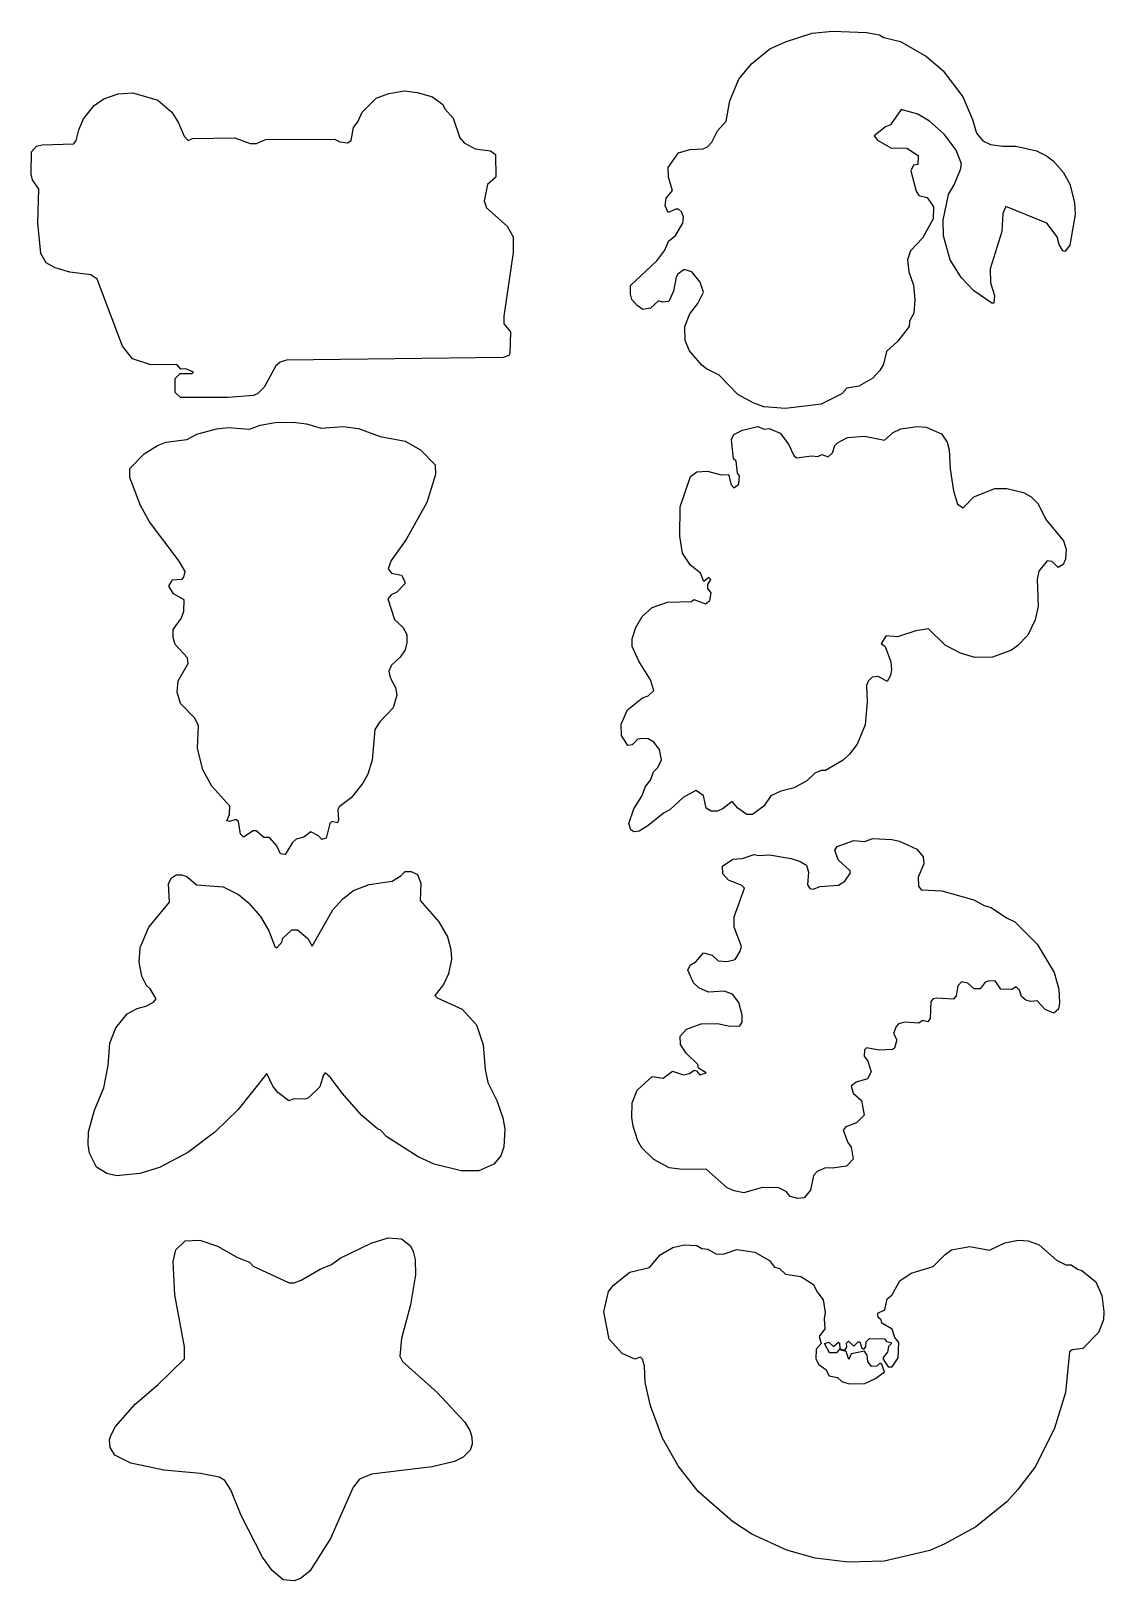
# Model space of a CAD drawing. Header units: metres. Extents: x -4 to 165, y 10 to 254.
import ezdxf

# ---------------------------------------------------------------- set-up
doc = ezdxf.new("R2010")
doc.units = ezdxf.units.M
doc.layers.add('TOPPERS_CUT', color=4, linetype='Continuous')

msp = doc.modelspace()

# ---------------------------------------------------------------- linework, layer by layer
at = {"layer": 'TOPPERS_CUT'}
for points in [[(111.75, 194.7), (110.14, 195.28), (107.63, 196.65), (104.69, 199.72), (102.68, 200.69), (101.97, 201.28), (100.04, 203.56), (99.32, 205.15), (99.29, 207.35), (100.07, 209.36), (101.35, 210.98), (102.23, 212.79), (101.71, 214.38), (100.39, 215.97), (99.18, 216.35), (98.19, 215.64), (97.9, 215.13), (97.52, 212.93), (96.74, 211.32), (95.75, 211.21), (95.14, 211.4), (93.86, 210.28), (92.66, 210.07), (91.75, 210.66), (90.94, 211.65), (90.73, 212.45), (90.71, 213.85), (94.87, 217.7), (96.14, 219.41), (96.73, 220.82), (97.82, 221.73), (98.99, 223.65), (99.08, 224.65), (98.77, 225.45), (98.26, 225.84), (97.86, 225.84), (96.67, 225.32), (96.16, 226.41), (96.34, 227.62), (97.33, 228.83), (96.7, 230.92), (96.68, 232.42), (98.26, 234.74), (100.05, 235.26), (102.15, 235.39), (102.84, 235.7), (103.54, 236.41), (104.41, 238.22), (105.79, 239.73), (106.35, 242.94), (107.81, 246.36), (109.78, 248.78), (112.65, 251.12), (115.14, 252.25), (119.32, 253.6), (122.52, 253.94), (127.92, 253.71), (129.93, 253.33), (130.63, 252.94), (133.24, 252.27), (137.37, 249.92), (140, 247.66), (143.05, 243.59), (144.59, 240.01), (145.22, 237.82), (146.24, 236.63), (147.44, 236.05), (149.35, 235.77), (151.45, 235.8), (154.66, 235.04), (156.27, 234.26), (157.28, 233.47), (158.9, 231.69), (159.92, 229.8), (160.66, 226.91), (160.78, 225.01), (159.94, 220.2), (159.15, 219.19), (158.85, 219.29), (158.24, 220.28), (157.92, 221.48), (156.3, 223.66), (149.86, 226.28), (149.38, 225.17), (149.21, 222.37), (147.38, 216.44), (147.41, 214.25), (148.04, 212.25), (147.95, 211.05), (147.65, 211.05), (144.83, 213.01), (142.8, 215.09), (141.07, 217.87), (140.02, 221.65), (139.99, 224.15), (140.84, 228.17), (141.72, 229.68), (142.69, 232.09), (142.88, 232.99), (142.05, 235.18), (140.12, 237.66), (137.8, 239.73), (135.98, 240.81), (133.37, 241.57), (131.7, 239.15), (130.91, 238.84), (129.12, 237.42), (129.63, 236.73), (131.75, 235.55), (134.25, 235.48), (136.06, 234.31), (135.98, 232.91), (135.28, 232.8), (134.89, 231.89), (135.73, 228.7), (136.14, 228.01), (137.44, 227.72), (138.46, 226.24), (138.39, 224.33), (136.72, 221.31), (134.85, 219.29), (134.37, 217.88), (134.59, 215.99), (135.31, 213.9), (135.54, 211.6), (135.37, 209.5), (134.69, 208.19), (134.6, 207.39), (132.82, 205.06), (131.04, 203.44), (130.57, 201.44), (129.98, 200.43), (128.9, 199.22), (126.71, 197.99), (124.81, 197.67), (124.03, 196.76), (120.75, 195.12), (115.15, 194.45)], [(-2.16, 218.9), (-2.62, 223.7), (-2.48, 229), (-3.5, 230.49), (-3.71, 231.38), (-3.65, 234.88), (-2.87, 235.79), (-1.97, 236.01), (3.03, 236.17), (3.42, 236.67), (3.8, 238.38), (4.58, 240.09), (6.26, 242.21), (7.74, 243.23), (10.03, 244.05), (12.33, 244.18), (16.25, 243.03), (18.47, 241.16), (19.49, 239.57), (20.42, 237.38), (21.03, 236.69), (21.72, 237), (28.42, 237.08), (30.83, 236.21), (31.83, 236.22), (33.22, 236.84), (44.12, 236.87), (44.93, 236.48), (46.13, 236.3), (46.73, 236.71), (47.1, 238.71), (47.79, 239.62), (48.47, 241.13), (50.65, 243.35), (52.64, 244.08), (55.13, 244.51), (57.14, 244.23), (59.54, 243.56), (61.16, 242.38), (61.47, 241.69), (62.79, 240.2), (63.82, 237.12), (64.53, 236.33), (66.25, 235.35), (68.65, 235.08), (69.46, 234.49), (69.5, 230.89), (68.21, 229.77), (67.65, 227.16), (68.06, 226.07), (71.3, 223.21), (72.22, 221.52), (72.25, 219.02), (70.77, 209), (70.79, 207.8), (71.8, 206.51), (71.74, 203.11), (71.55, 202.81), (70.65, 202.5), (36.55, 202.08), (35.56, 201.77), (34.86, 201.16), (33.01, 197.83), (32.02, 196.82), (31.32, 196.51), (27.33, 196.16), (19.82, 196.17), (19.01, 196.96), (18.99, 199.16), (19.78, 199.97), (21.68, 199.99), (21.88, 200.2), (20.67, 200.68), (19.87, 200.67), (19.26, 201.36), (15.16, 201.31), (12.25, 202.28), (10.72, 204.26), (6.69, 214.81), (5.69, 215.5), (2.38, 215.96), (0.07, 216.63), (-1.34, 217.41)], [(35.61, 124.26), (35, 125.55), (33.88, 126.84), (32.98, 126.83), (31.77, 127.91), (31.27, 127.91), (29.78, 126.89), (29.27, 127.38), (28.95, 129.38), (28.54, 129.67), (27.55, 129.36), (27.15, 129.46), (27.53, 130.46), (27.62, 131.76), (24.78, 134.93), (23.35, 137.51), (22.51, 140.9), (22.66, 144.5), (22.05, 145.69), (19.82, 147.97), (19.3, 149.76), (19.47, 151.56), (21.04, 154.28), (20.93, 155.18), (19, 157.26), (18.69, 158.35), (18.67, 159.65), (19.95, 161.37), (20.34, 162.48), (20.42, 164.28), (18.71, 165.26), (17.99, 166.45), (18.58, 167.45), (20.08, 167.57), (20.37, 167.88), (20.56, 168.78), (19.64, 170.37), (14.97, 176.61), (13.53, 179.19), (11.88, 183.57), (11.86, 184.97), (14.13, 187.3), (16.22, 188.63), (17.51, 189.14), (20.81, 189.58), (22.4, 190.4), (25.49, 191.24), (27.38, 191.46), (30.69, 191.2), (32.38, 191.83), (34.77, 192.26), (37.57, 192.29), (39.68, 192.02), (41.99, 191.34), (45.48, 191.59), (47.89, 191.32), (51.3, 190.06), (55.21, 189.31), (57.63, 187.94), (59.96, 185.57), (59.98, 184.07), (58.63, 179.65), (55.4, 173.81), (53.04, 170.48), (52.56, 169.17), (53.07, 168.48), (54.67, 168.2), (55.18, 167.2), (55.19, 166.8), (53.91, 165.49), (53.01, 165.08), (52.52, 164.47), (53.56, 161.18), (54.87, 160), (55.49, 158.81), (55.5, 157.51), (55.22, 156.4), (54.43, 155.29), (53.05, 153.98), (52.66, 153.07), (52.87, 152.08), (53.69, 150.49), (53.9, 149.29), (53.33, 147.28), (51.26, 145.05), (50.47, 143.85), (50.03, 139.04), (49.36, 136.83), (48.58, 135.42), (46.7, 133.1), (44.82, 131.67), (44.63, 131.27), (44.75, 129.57), (44.55, 129.17), (43.65, 129.36), (43.35, 129.06), (42.78, 126.75), (42.08, 126.54), (41.58, 127.13), (40.37, 127.72), (39.28, 126.91), (38.08, 126.59), (37.49, 126.08), (36.31, 124.17)], [(90.77, 128.04), (90.46, 129.04), (91.23, 131.35), (92.5, 133.36), (93.09, 134.87), (93.87, 135.88), (94.36, 137.19), (95.05, 137.89), (95.63, 139.1), (95.31, 140.7), (94.4, 141.89), (93.49, 142.38), (92.59, 142.46), (91.89, 142.36), (91, 141.44), (90.31, 141.34), (89.29, 142.92), (89.26, 144.72), (90.24, 146.94), (92.61, 148.86), (93.51, 149.18), (94.4, 149.99), (93.88, 151.68), (92.04, 154.66), (91.01, 156.95), (91, 158.15), (91.58, 159.95), (92.56, 161.67), (94.14, 163.08), (96.53, 163.91), (100.33, 164.06), (100.72, 164.37), (102.53, 163.69), (103.22, 164.2), (103.41, 165.4), (102.9, 166.09), (102.89, 166.69), (103.38, 167.5), (103.08, 167.8), (102.29, 167.19), (101.77, 168.48), (100.16, 169.76), (98.93, 171.64), (98.5, 174.34), (98.54, 178.94), (100.18, 183.76), (101.17, 184.47), (102.87, 184.59), (104.98, 184.02), (106.18, 184.03), (106.6, 182.44), (107.01, 181.94), (107.8, 182.55), (107.88, 183.86), (107.58, 184.25), (107.35, 186.15), (106.95, 186.54), (106.61, 189.54), (107, 190.35), (108.39, 191.06), (110.79, 191.59), (111.79, 191.2), (112.59, 191.31), (114.3, 190.54), (115.62, 188.85), (116.44, 187.06), (116.85, 186.67), (119.25, 187), (120.25, 186.91), (120.84, 187.22), (121.85, 186.83), (122.54, 187.44), (122.93, 188.64), (123.32, 189.05), (124.91, 189.87), (127.61, 190.1), (130.72, 189.44), (132.1, 190.65), (133.29, 191.27), (135.89, 191.6), (137.29, 191.52), (139.7, 190.45), (140.62, 189.16), (140.93, 187.96), (141.07, 184.96), (141.62, 181.47), (142.24, 179.38), (143.15, 178.79), (144.83, 180.51), (148.11, 181.85), (150.01, 181.87), (152.62, 181.21), (153.83, 180.52), (154.94, 179.44), (156.17, 176.95), (158.91, 173.58), (159.33, 172.29), (159.25, 170.69), (158.86, 169.88), (158.07, 169.37), (157.15, 170.36), (156.35, 170.45), (155.07, 168.84), (154.79, 167.53), (154.94, 163.23), (154.47, 161.13), (153.3, 158.71), (151.72, 157.09), (150.72, 156.38), (147.74, 155.24), (144.94, 155.21), (142.73, 155.88), (140.31, 157.15), (137.68, 159.72), (135.69, 159.4), (132.8, 158.46), (131, 158.64), (130.21, 157.43), (130.82, 156.94), (131.75, 154.55), (131.86, 153.25), (131.67, 152.35), (131.18, 151.44), (129.77, 152.22), (128.78, 152.11), (128.18, 151.5), (127.89, 150.8), (128.02, 148.2), (127.67, 144.6), (126.41, 141.58), (125.23, 139.97), (124.24, 139.05), (121.46, 137.42), (120.76, 137.41), (119.76, 137), (118.48, 135.78), (116.49, 134.66), (114.4, 134.13), (112.81, 133.41), (111.72, 131.8), (109.94, 130.48), (109.04, 130.47), (107.63, 131.45), (106.72, 132.54), (105.33, 131.42), (104.43, 131.01), (103.43, 131), (102.63, 131.49), (102.2, 133.48), (100.99, 134.27), (99.01, 133.14), (96.93, 131.22), (95.94, 130.7), (93.46, 128.67), (92.07, 127.86), (91.27, 127.75)], [(94.41, 76.08), (92.49, 77.96), (91.87, 79.05), (91.15, 81.34), (90.93, 82.74), (91, 85.04), (91.77, 87.05), (94.15, 89.18), (95.85, 88.9), (97.34, 90.02), (99.05, 89.44), (100.04, 89.65), (100.74, 90.16), (101.14, 90.07), (101.65, 89.47), (102.64, 89.78), (101.43, 90.47), (101.33, 91.07), (99.5, 92.85), (98.59, 94.23), (98.57, 95.53), (99.56, 96.65), (101.85, 97.47), (104.45, 97.51), (106.35, 97.13), (107.95, 97.15), (108.34, 97.75), (108.33, 98.85), (107.81, 100.85), (106.79, 102.14), (105.48, 102.62), (102.99, 102.49), (101.48, 103.17), (100.67, 103.96), (99.74, 105.95), (100.13, 106.75), (101.03, 107.27), (102.21, 108.68), (103.61, 108.3), (104.52, 107.41), (105.93, 107.33), (107.22, 107.64), (108.01, 108.95), (108.2, 109.65), (107.06, 112.74), (107.04, 114.34), (108.68, 118.86), (108.28, 119.26), (106.17, 120.13), (105.26, 121.12), (105.24, 122.32), (106.83, 123.44), (108.33, 123.56), (110.22, 124.18), (110.92, 123.99), (112.62, 124.11), (116.03, 123.55), (117.43, 123.07), (118.44, 122.48), (118.75, 121.38), (118.58, 119.38), (118.99, 118.79), (119.49, 118.69), (120.58, 119.11), (123.48, 119.34), (124.47, 119.96), (125.36, 121.27), (125.25, 121.67), (123.43, 123.34), (122.91, 124.84), (123.3, 125.44), (125.89, 126.37), (127.6, 126.19), (128.89, 126.71), (131.89, 126.55), (133.09, 126.26), (135.81, 125), (136.83, 123.81), (136.94, 122.71), (136.06, 120.6), (136.08, 119.2), (136.49, 118.6), (139.79, 118.44), (144.81, 117.01), (146.42, 116.13), (147.52, 115.84), (149.95, 114.17), (151.25, 113.58), (154.8, 110.03), (157.45, 105.56), (158.18, 102.97), (158.31, 100.77), (158.12, 99.77), (157.43, 99.16), (156.02, 99.74), (154.81, 101.13), (153.71, 101.01), (153.01, 101.21), (152.3, 101.8), (151.99, 102.79), (151.48, 103.29), (150.78, 102.88), (149.08, 102.96), (148.17, 104.25), (147.07, 104.23), (146.57, 104.03), (145.78, 103.02), (144.88, 103.01), (143.87, 103.89), (142.87, 104.08), (142.28, 103.47), (142, 101.87), (141.6, 101.36), (139, 101.53), (138.4, 101.43), (138.01, 101.02), (137.94, 98.32), (137.55, 97.81), (136.74, 98), (136.15, 97.6), (133.95, 97.77), (132.95, 97.46), (132.55, 97.05), (132.17, 95.95), (132.68, 94.95), (132.3, 93.65), (132, 93.45), (129.9, 93.32), (127.9, 93.7), (127.6, 93.39), (127.51, 92.39), (128.12, 91.6), (128.64, 89.9), (128.06, 88.8), (126.26, 88.27), (125.47, 87.67), (125.78, 86.57), (127.1, 85.39), (127.53, 83.09), (126.34, 81.88), (124.65, 81.25), (124.25, 80.75), (124.98, 78.76), (125.49, 78.06), (125.81, 76.17), (124.73, 75.05), (122.53, 74.73), (121.43, 74.81), (120.14, 74.2), (119.54, 73.59), (119.07, 71.29), (118.09, 70.07), (117.09, 69.96), (115.88, 70.25), (115.27, 71.04), (114.07, 71.62), (111.47, 71.69), (108.58, 70.86), (107.07, 71.14), (105.97, 71.62), (102.63, 74.58), (98.93, 74.54), (96.83, 74.81)], [(6.62, 74.9), (5.49, 77.09), (5.27, 78.48), (5.35, 80.48), (6.31, 83.9), (7.76, 87.41), (8.42, 90.92), (8.68, 94.43), (9.65, 96.84), (11.42, 99.06), (13.01, 99.88), (14.51, 100.3), (15.6, 100.91), (15.99, 101.42), (15.07, 103.01), (14.47, 103.5), (13.75, 104.99), (13.32, 107.18), (13.49, 109.49), (14.85, 112.7), (18.1, 116.64), (17.97, 119.54), (18.36, 120.45), (19.15, 120.96), (20.05, 120.97), (20.86, 120.68), (22.37, 119.4), (26.58, 119.05), (28.99, 117.88), (30.51, 116.6), (32.43, 114.42), (33.76, 112.14), (34.69, 109.65), (34.99, 109.45), (35.78, 110.36), (35.98, 110.96), (37.36, 112.28), (38.26, 112.29), (39.88, 110.91), (40.59, 109.72), (43.82, 115.46), (45.4, 117.18), (47.08, 118.5), (49.57, 119.43), (53.17, 119.98), (54.56, 120.79), (55.25, 121.5), (56.15, 121.51), (57.15, 121.03), (57.67, 119.63), (57.6, 116.93), (60.55, 113.57), (61.88, 111.18), (62.4, 109.19), (62.52, 107.69), (62.05, 105.38), (61.27, 103.68), (59.89, 101.96), (60.29, 101.56), (64.22, 99.81), (66.45, 97.34), (67.49, 94.15), (67.83, 90.26), (68.26, 88.26), (69.69, 85.38), (70.63, 82.69), (70.95, 80.89), (70.78, 78.09), (70.3, 76.68), (69.22, 75.37), (66.83, 74.34), (64.03, 74.31), (59.82, 75.36), (57.3, 76.52), (52.36, 79.66), (51.35, 80.75), (50.85, 80.94), (48.42, 83.02), (45.28, 86.58), (43.45, 89.05), (42.64, 89.74), (42.34, 89.44), (41.77, 87.53), (39.99, 85.81), (39.49, 85.61), (37.69, 85.68), (36.89, 85.37), (35.18, 86.65), (34.36, 87.64), (33.44, 89.63), (28.91, 83.97), (25.25, 80.43), (20.99, 77.18), (16.52, 74.82), (13.43, 73.88), (9.74, 73.54), (8.23, 73.92)], [(36.02, 9.86), (34.3, 11.34), (32.78, 13.42), (29.4, 19.98), (27.75, 24.06), (26.83, 25.54), (25.92, 26.03), (23.01, 26.6), (17.21, 27.13), (11.99, 28.26), (9.48, 29.53), (8.76, 30.72), (8.65, 31.92), (8.84, 32.62), (9.62, 34.03), (12.68, 37.57), (16.34, 40.62), (20.49, 44.67), (20.47, 46.57), (18.97, 54.75), (18.7, 60.05), (19.08, 61.85), (20.56, 63.27), (22.86, 63.4), (25.67, 62.43), (28.8, 60.67), (30.7, 59.9), (31.31, 59.3), (36.95, 56.67), (37.75, 56.68), (38.84, 57.1), (41.82, 58.83), (43.61, 59.55), (45, 60.57), (49.87, 62.93), (52.56, 63.76), (54.66, 63.59), (56.07, 62.51), (56.49, 61.61), (56.8, 60.32), (56.83, 57.92), (56.09, 53.21), (54.65, 47.89), (54.39, 45.09), (54.8, 44.29), (60.26, 39.36), (64.62, 34.71), (65.43, 33.42), (65.75, 32.42), (65.76, 31.22), (65.47, 30.32), (64.39, 29.21), (62.99, 28.49), (59.5, 27.65), (49.92, 26.53), (48.03, 25.71), (47.04, 24.49), (43.44, 16.35), (40.21, 11.21), (38.72, 10.09), (37.72, 9.68)], [(86.51, 52.08), (87.27, 55.29), (88.05, 56.3), (90.63, 58.33), (93.72, 59.07), (95.4, 61.09), (97.38, 62.22), (99.18, 62.64), (101.18, 62.56), (101.98, 62.07), (102.88, 61.98), (104.29, 61.2), (105.49, 61.22), (107.49, 61.94), (110.29, 61.48), (112.61, 60.2), (113.42, 59.11), (114.22, 58.92), (115.13, 58.04), (117.54, 57.67), (119.55, 56.39), (120.07, 55.3), (121.08, 54.01), (121.41, 52.01), (121.22, 51.01), (121.34, 49.41), (120.46, 48.2), (120.77, 47.1), (119.98, 46.19), (119.9, 44.69), (120.41, 43.8), (121.52, 43.01), (122.03, 42.02), (123.34, 41.74), (124.04, 41.14), (125.15, 40.76), (127.65, 40.79), (129.34, 41.61), (130.73, 42.63), (130.31, 43.82), (130.01, 44.02), (129.51, 43.51), (128.71, 43.5), (128.1, 44.29), (127.99, 45.29), (127.58, 45.89), (125.49, 45.46), (125.1, 44.56), (124.69, 45.85), (123.58, 46.14), (123.19, 45.63), (122.09, 45.62), (121.27, 47.11), (121.97, 47.32), (122.68, 46.63), (123.47, 47.34), (123.67, 47.14), (123.68, 46.24), (124.48, 46.05), (124.78, 46.55), (124.77, 47.15), (125.07, 47.46), (125.88, 46.67), (126.57, 47.38), (126.87, 47.38), (127.18, 46.38), (127.48, 46.19), (127.78, 46.59), (127.87, 47.39), (128.36, 47.9), (130.76, 47.83), (131.07, 47.43), (131.77, 47.24), (131.77, 47.04), (131.38, 46.63), (131.19, 45.73), (130.5, 44.92), (130.5, 44.62), (131.32, 43.43), (131.92, 43.44), (132.9, 44.85), (132.97, 47.25), (132.36, 48.05), (131.94, 49.34), (130.33, 50.32), (130.22, 50.82), (129.72, 51.21), (129.71, 51.91), (130.8, 52.43), (131.18, 54.13), (131.88, 54.74), (133.15, 56.96), (134.93, 58.18), (138.42, 59.22), (140.3, 61.15), (141.29, 61.86), (144.18, 62.39), (147.29, 61.83), (149.68, 62.96), (151.77, 63.39), (153.37, 63.31), (155.08, 62.63), (157.81, 60.26), (159.32, 59.48), (160.12, 59.49), (161.13, 58.8), (161.83, 58.61), (164.05, 56.84), (164.98, 54.65), (165.31, 52.15), (165.23, 50.85), (164.45, 48.84), (161.98, 46.31), (160.28, 46.09), (159.89, 45.79), (159.27, 39.38), (157.54, 33.76), (154.51, 27.72), (151.76, 24.08), (149.98, 22.16), (145.13, 18.2), (140.26, 15.54), (137.87, 14.51), (130.69, 12.82), (124.99, 12.65), (119.79, 13.29), (115.37, 14.54), (109.84, 17.07), (106.81, 19.03), (101.36, 23.76), (98.21, 27.82), (95.75, 32.19), (93.89, 37.27), (93.04, 40.96), (92.91, 43.56), (92.6, 44.66), (92.29, 44.95), (91.4, 44.64), (89.39, 45.52), (87.36, 47.79)]]:
    msp.add_lwpolyline(points, close=True, dxfattribs=at)

doc.saveas('drawing.dxf')
